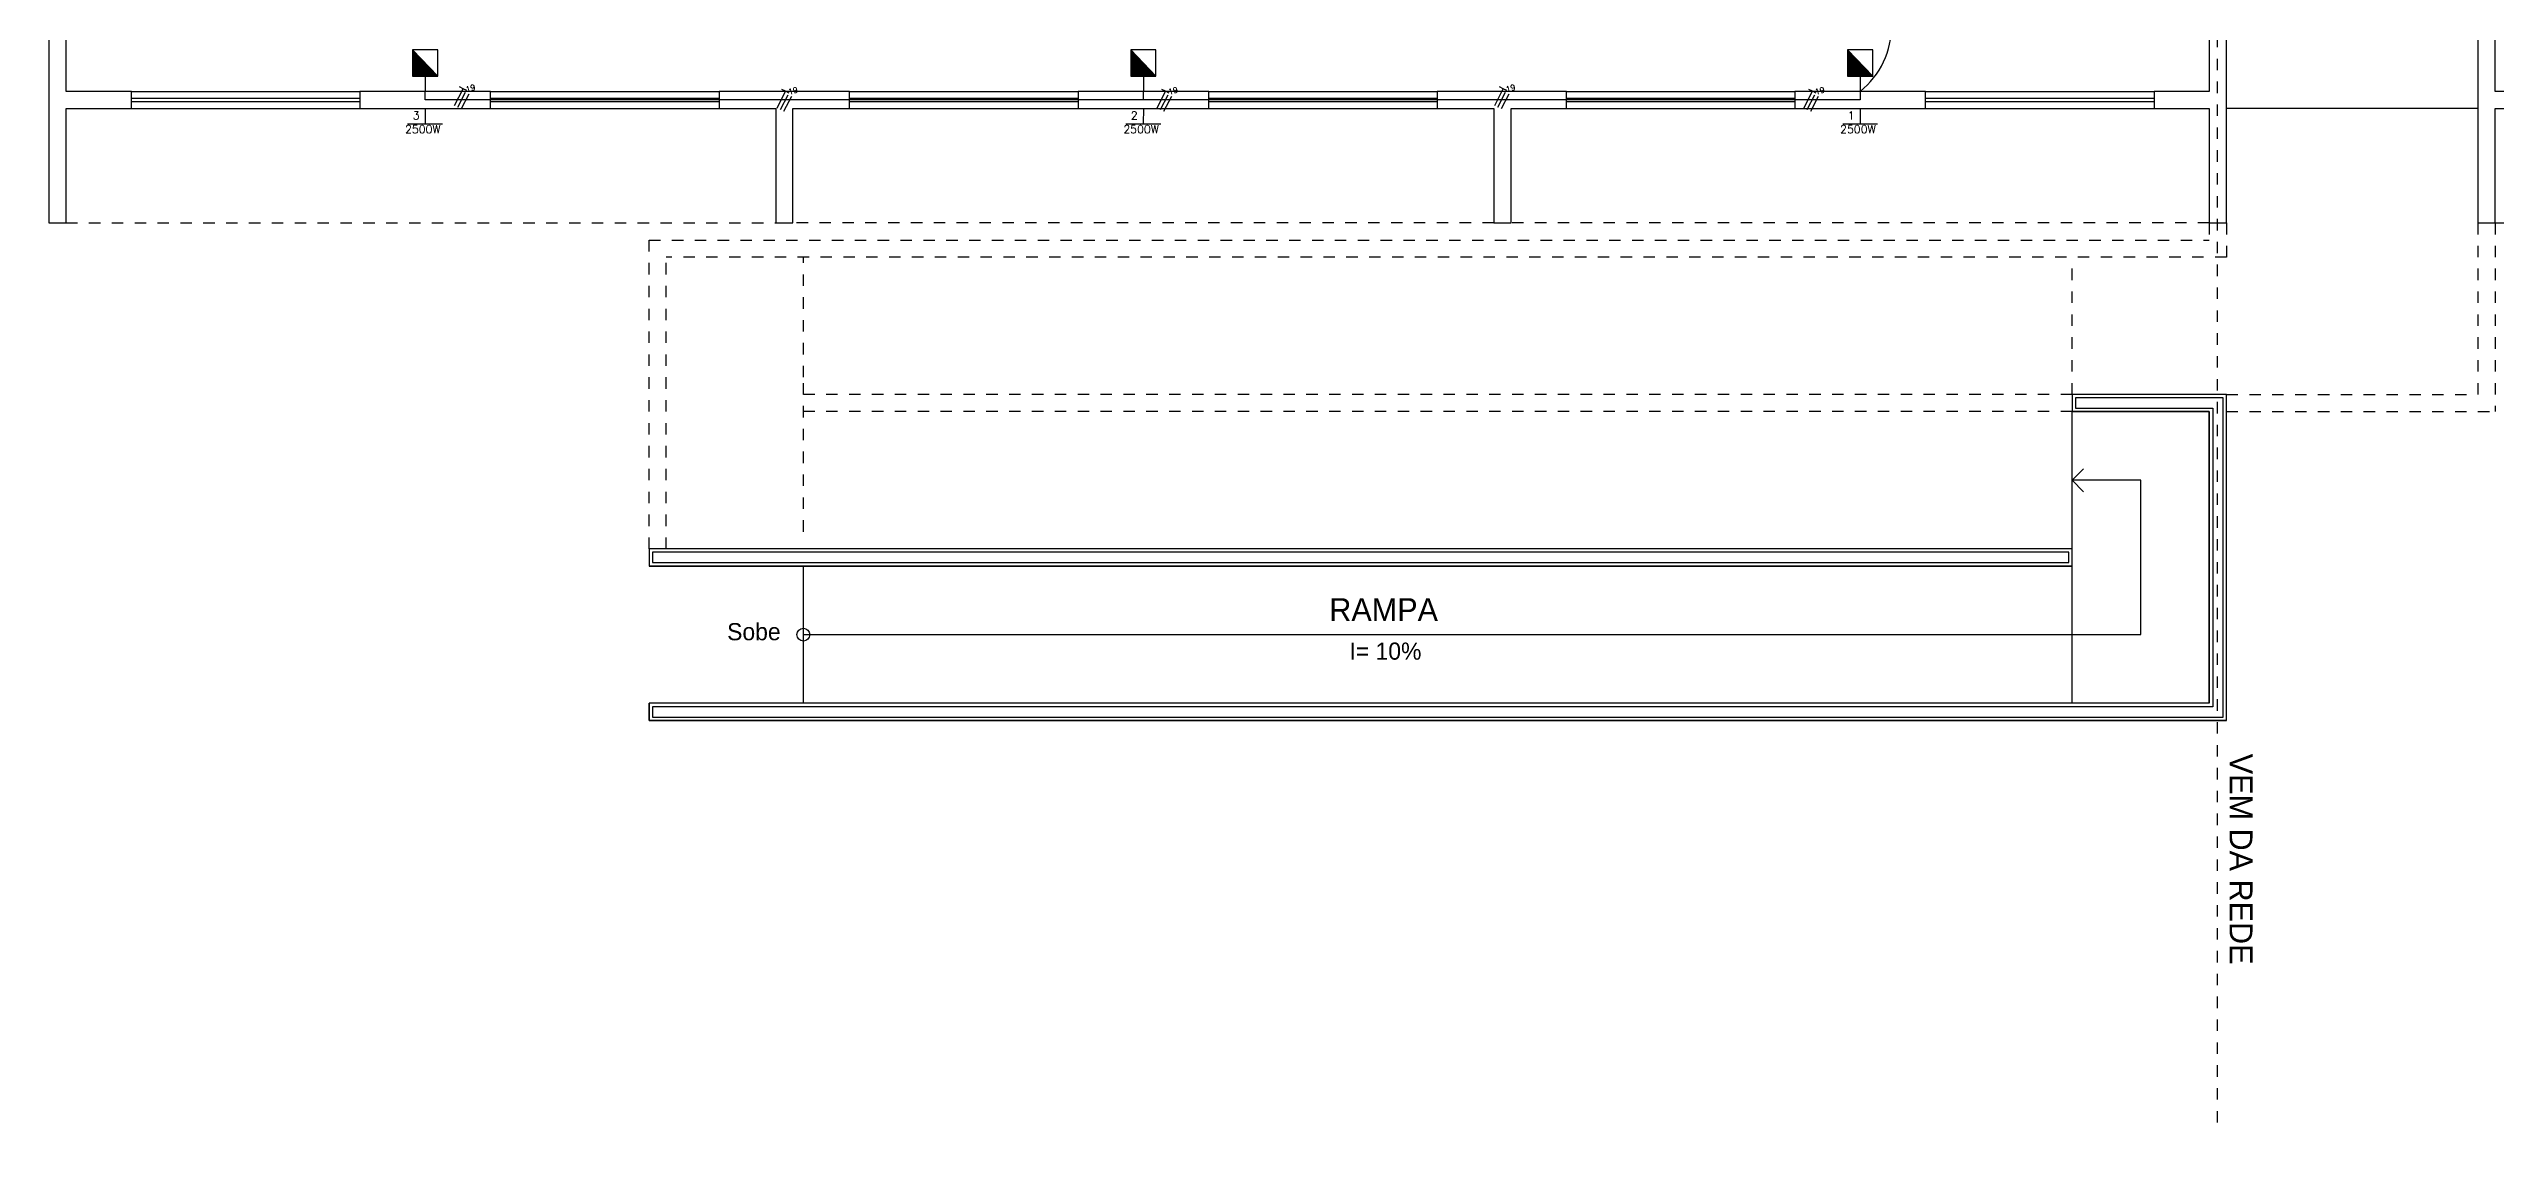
# Model space of a CAD drawing. Header units: millimetres. Extents: x 820 to 987, y 393 to 526.
# Drawn here: x 861.38 to 882.78, y 439.61 to 449.06 of the extents above; entities that cross this region are included whole.
import ezdxf

# ---------------------------------------------------------------- set-up
doc = ezdxf.new("R2010")
doc.units = ezdxf.units.MM
doc.linetypes.add('ACAD_ISO03W100', pattern=[30, 12, -18])
for name, color, linetype in [('can01', 1, 'Continuous'), ('can02', 2, 'Continuous'), ('can03', 3, 'Continuous'), ('pena 01', 1, 'Continuous'), ('pena01', 1, 'Continuous'), ('pena02', 2, 'Continuous'), ('pena04', 4, 'Continuous')]:
    doc.layers.add(name, color=color, linetype=linetype)
doc.styles.add('ROMANS', font='romans', dxfattribs={"height": 0.18})
doc.styles.get("Standard").update_dxf_attribs({"font": 'ERASLGHT.TTF'})

msp = doc.modelspace()

# ---------------------------------------------------------------- hatches: boundary and pattern name
at = {"layer": 'can02'}
for points in [[(864.563, 448.82), (864.784, 448.82), (864.563, 449.048)], [(870.847, 448.82), (871.067, 448.82), (870.847, 449.048)], [(877.117, 448.82), (877.338, 448.82), (877.117, 449.048)]]:
    msp.add_hatch(color=256, dxfattribs=at).paths.add_polyline_path(points)

# ---------------------------------------------------------------- linework, layer by layer
at = {"layer": 'can01'}
for p, q in [((864.931, 448.562), (865.005, 448.709)), ((864.959, 448.548), (865.027, 448.678)), ((865.005, 448.709), (864.973, 448.725)), ((864.99, 448.535), (865.059, 448.665)), ((865.037, 448.693), (865.005, 448.709)), ((867.752, 448.54), (867.826, 448.687)), ((867.781, 448.527), (867.849, 448.656)), ((867.826, 448.687), (867.795, 448.703)), ((867.812, 448.514), (867.88, 448.643)), ((867.858, 448.671), (867.826, 448.687)), ((871.077, 448.54), (871.151, 448.687)), ((871.105, 448.527), (871.174, 448.656)), ((871.151, 448.687), (871.119, 448.703)), ((871.136, 448.514), (871.205, 448.643)), ((871.183, 448.671), (871.151, 448.687)), ((874.03, 448.562), (874.104, 448.709)), ((874.058, 448.548), (874.126, 448.678)), ((874.104, 448.709), (874.072, 448.725)), ((874.089, 448.535), (874.157, 448.665)), ((874.135, 448.693), (874.104, 448.709)), ((876.735, 448.54), (876.809, 448.687)), ((876.764, 448.527), (876.832, 448.656)), ((876.809, 448.687), (876.778, 448.703)), ((876.795, 448.514), (876.863, 448.643)), ((876.841, 448.671), (876.809, 448.687))]:
    msp.add_line(p, q, dxfattribs=at)
at = {"layer": 'can02', "linetype": 'ACAD_ISO03W100', "ltscale": 0.005}
msp.add_line((880.35, 458.171), (880.35, 439.614), dxfattribs=at)
at = {"layer": 'can02'}
for p, q in [((864.784, 448.82), (864.563, 449.048)), ((871.067, 448.82), (870.847, 449.048)), ((877.338, 448.82), (877.117, 449.048)), ((864.673, 448.82), (864.673, 448.686)), ((870.957, 448.82), (870.957, 448.686)), ((877.228, 448.82), (877.228, 448.686)), ((864.52, 448.401), (864.826, 448.401)), ((864.673, 448.536), (864.673, 448.401)), ((870.804, 448.401), (871.109, 448.401)), ((870.957, 448.536), (870.956, 448.401)), ((877.075, 448.401), (877.38, 448.401)), ((877.228, 448.536), (877.227, 448.401)), ((879.082, 445.286), (879.182, 445.386)), ((879.682, 445.286), (879.082, 445.286)), ((879.082, 445.286), (879.182, 445.186)), ((879.682, 443.936), (879.682, 445.286)), ((867.982, 443.936), (879.682, 443.936))]:
    msp.add_line(p, q, dxfattribs=at)
at = {"layer": 'can02', "color": 2}
for q in [(880.432, 446.036), (866.632, 443.186)]:
    msp.add_line((880.432, 443.186), q, dxfattribs=at)
at = {"layer": 'can02'}
for points in [[(864.563, 448.82), (864.784, 448.82), (864.784, 449.048), (864.563, 449.048)], [(870.847, 448.82), (871.067, 448.82), (871.067, 449.048), (870.847, 449.048)], [(877.117, 448.82), (877.338, 448.82), (877.338, 449.048), (877.117, 449.048)]]:
    msp.add_lwpolyline(points, close=True, dxfattribs=at)
at = {"layer": 'can02', "color": 2}
for points in [[(880.432, 446.036), (879.082, 446.036), (879.082, 445.886), (880.282, 445.886), (880.282, 443.336), (866.632, 443.336), (866.632, 443.186), (880.432, 443.186)], [(879.082, 444.686), (866.632, 444.686), (866.632, 444.536), (879.082, 444.536)]]:
    msp.add_lwpolyline(points, close=True, dxfattribs=at)
at = {"layer": 'can02'}
msp.add_circle((867.982, 443.936), 0.0562, dxfattribs=at)
at = {"layer": 'can03', "ltscale": 0.2}
for p, q in [((880.432, 446.036), (879.082, 446.036)), ((880.282, 445.886), (879.082, 445.886)), ((880.282, 443.336), (880.282, 445.886)), ((879.082, 444.686), (866.632, 444.686)), ((866.632, 444.686), (866.632, 444.536)), ((879.082, 444.536), (866.632, 444.536)), ((879.082, 444.536), (879.082, 444.686)), ((880.282, 443.336), (866.632, 443.336)), ((866.632, 443.186), (866.632, 443.336))]:
    msp.add_line(p, q, dxfattribs=at)
at = {"layer": 'pena 01'}
for p, q in [((864.673, 448.613), (864.673, 448.686)), ((870.957, 448.613), (864.673, 448.613)), ((870.957, 448.613), (870.957, 448.686)), ((877.228, 448.613), (870.957, 448.613)), ((877.228, 448.686), (877.228, 448.613))]:
    msp.add_line(p, q, dxfattribs=at)
at = {"layer": 'pena 01', "linetype": 'ACAD_ISO03W100', "ltscale": 0.005}
for p, q in [((861.532, 447.536), (867.74, 447.536)), ((874.023, 447.536), (867.89, 447.536)), ((880.282, 447.536), (874.173, 447.536)), ((880.282, 447.536), (880.282, 447.386)), ((880.432, 447.536), (880.432, 447.236)), ((882.632, 447.536), (882.632, 446.036)), ((882.782, 447.536), (882.782, 445.886)), ((882.782, 447.536), (888.89, 447.536)), ((866.632, 447.386), (880.282, 447.386)), ((866.632, 444.686), (866.632, 447.386)), ((880.432, 447.236), (866.782, 447.236)), ((866.782, 444.686), (866.782, 447.236)), ((867.982, 446.186), (867.982, 447.236)), ((879.082, 446.036), (879.082, 447.236)), ((867.982, 446.036), (867.982, 446.186)), ((879.082, 446.036), (867.982, 446.036)), ((867.982, 444.836), (867.982, 446.036)), ((880.432, 446.036), (882.632, 446.036)), ((879.082, 445.886), (867.982, 445.886)), ((880.432, 445.886), (882.782, 445.886))]:
    msp.add_line(p, q, dxfattribs=at)
at = {"layer": 'pena 01', "ltscale": 0.005}
for p, q in [((879.082, 444.686), (879.082, 445.886)), ((867.982, 443.336), (867.982, 444.536)), ((879.082, 443.336), (879.082, 444.536))]:
    msp.add_line(p, q, dxfattribs=at)
at = {"layer": 'pena 01'}
msp.add_arc((876.774, 449.254), 0.727, 308.6162, 53.2476, dxfattribs=at)
at = {"layer": 'pena01'}
for p, q in [((862.103, 448.686), (864.103, 448.686)), ((865.244, 448.686), (867.244, 448.686)), ((868.386, 448.686), (870.386, 448.686)), ((871.528, 448.686), (873.528, 448.686)), ((874.657, 448.686), (876.657, 448.686)), ((877.798, 448.686), (879.798, 448.686)), ((862.103, 448.536), (864.103, 448.536)), ((865.244, 448.536), (867.244, 448.536)), ((868.386, 448.536), (870.386, 448.536)), ((871.528, 448.536), (873.528, 448.536)), ((874.657, 448.536), (876.657, 448.536)), ((877.798, 448.536), (879.798, 448.536)), ((882.632, 448.536), (880.432, 448.536))]:
    msp.add_line(p, q, dxfattribs=at)
at = {"layer": 'pena02'}
for p, q in [((862.103, 448.626), (864.103, 448.626)), ((862.103, 448.596), (864.103, 448.596)), ((865.244, 448.626), (867.244, 448.626)), ((865.244, 448.596), (867.244, 448.596)), ((868.386, 448.626), (870.386, 448.626)), ((868.386, 448.596), (870.386, 448.596)), ((871.528, 448.626), (873.528, 448.626)), ((871.528, 448.596), (873.528, 448.596)), ((874.657, 448.626), (876.657, 448.626)), ((874.657, 448.596), (876.657, 448.596)), ((877.798, 448.626), (879.798, 448.626)), ((877.798, 448.596), (879.798, 448.596))]:
    msp.add_line(p, q, dxfattribs=at)
at = {"layer": 'pena04'}
msp.add_lwpolyline([(861.382, 454.686), (861.382, 447.536), (861.532, 447.536), (861.532, 448.536), (862.103, 448.536), (862.103, 448.686), (861.532, 448.686), (861.532, 454.536), (861.532, 454.536), (862.532, 454.536), (862.532, 454.686), (861.382, 454.686)], dxfattribs=at)
for points in [[(880.432, 447.536), (880.432, 449.886), (880.782, 449.886), (880.782, 450.036), (880.282, 450.036), (880.282, 448.686), (879.798, 448.686), (879.798, 448.536), (880.282, 448.536), (880.282, 447.536)], [(882.782, 447.536), (882.782, 448.536), (883.265, 448.536), (883.265, 448.686), (882.782, 448.686), (882.782, 450.036), (882.282, 450.036), (882.282, 449.886), (882.632, 449.886), (882.632, 447.536)], [(865.244, 448.536), (865.244, 448.686), (864.103, 448.686), (864.103, 448.536)], [(867.89, 447.536), (867.89, 448.536), (868.386, 448.536), (868.386, 448.686), (867.244, 448.686), (867.244, 448.536), (867.74, 448.536), (867.74, 447.536)], [(871.528, 448.536), (871.528, 448.686), (870.386, 448.686), (870.386, 448.536)], [(874.173, 447.536), (874.173, 448.536), (874.657, 448.536), (874.657, 448.686), (873.528, 448.686), (873.528, 448.536), (874.023, 448.536), (874.023, 447.536)], [(877.798, 448.536), (877.798, 448.686), (876.657, 448.686), (876.657, 448.536)]]:
    msp.add_lwpolyline(points, close=True, dxfattribs=at)
at = {"layer": 'pena04', "color": 4}
for points in [[(880.402, 446.006), (879.112, 446.006), (879.112, 445.916), (880.312, 445.916), (880.312, 443.306), (866.662, 443.306), (866.662, 443.216), (880.402, 443.216)], [(879.052, 444.656), (866.662, 444.656), (866.662, 444.566), (879.052, 444.566)]]:
    msp.add_lwpolyline(points, close=True, dxfattribs=at)

# ---------------------------------------------------------------- texts
at = {"layer": 'can01', "style": 'ROMANS'}
for s, p in [('2500W', (864.497, 448.32)), ('3', (864.564, 448.44)), ('2500W', (870.781, 448.32)), ('2', (870.847, 448.44)), ('2500W', (877.052, 448.32)), ('1', (877.118, 448.44))]:
    msp.add_text(s, height=0.07, dxfattribs=at).set_placement(p)
at = {"layer": 'can02', "style": 'ROMANS'}
for p in [(865.035, 448.678), (867.857, 448.656), (871.182, 448.656), (874.134, 448.678), (876.84, 448.656)]:
    msp.add_text('19', height=0.05, rotation=15.2624, dxfattribs=at).set_placement(p)
at = {"layer": 'pena02', "char_height": 0.2, "width": 11.6204, "attachment_point": 1}
for s, insert in [('{\\fEras Demi ITC|b0|i0|c0|p34;RAMPA}', (872.583, 444.255)), ('{\\fEras Demi ITC|b0|i0|c0|p34;\\H0.75x;Sobe}', (867.315, 444.037)), ('{\\fEras Demi ITC|b0|i0|c0|p34;\\H0.75x;I= 10%}', (872.759, 443.867))]:
    msp.add_mtext(s, dxfattribs=dict(at, insert=insert))
at = {"layer": 'pena02', "insert": (880.66, 442.895), "char_height": 0.2, "width": 11.6204, "attachment_point": 1, "rotation": 270}
msp.add_mtext('{\\fEras Demi ITC|b0|i0|c0|p34;VEM DA REDE}', dxfattribs=at)

doc.saveas('drawing.dxf')
